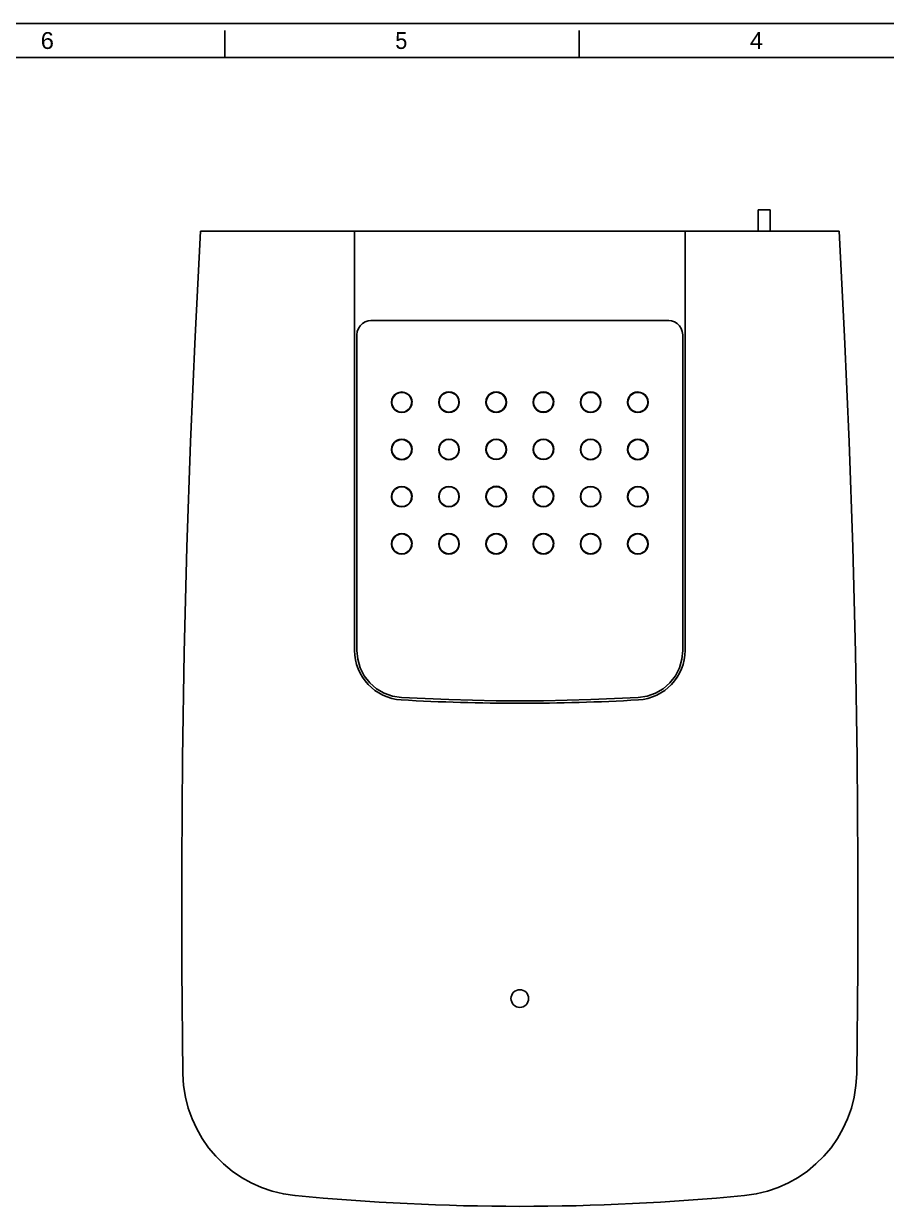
# Model space of a CAD drawing. Extents: x 0 to 841, y 0 to 594.
# Drawn here: x 255.8 to 511.5, y 243.4 to 594 of the extents above; entities that cross this region are included whole.
import ezdxf
from ezdxf.enums import TextEntityAlignment as Align

# ---------------------------------------------------------------- set-up
doc = ezdxf.new("R2010")
doc.units = 0
doc.header["$LTSCALE"] = 46.255
doc.layers.get('0').update_dxf_attribs({"linetype": 'CONTINUOUS'})

# ---------------------------------------------------------------- blocks, each defined once
blk = doc.blocks.new('*TEXT')
at = {"color": 0}
for s, p, p2 in [('6', (260.81, 586.5), (264.74, 586.5)), ('5', (365.94, 586.5), (369.51, 586.5)), ('4', (471.06, 586.5), (474.99, 586.5))]:
    blk.add_text(s, height=5, dxfattribs=at).set_placement(p, p2, align=Align.FIT)

msp = doc.modelspace()

# ---------------------------------------------------------------- linework, layer by layer
at = {"color": 0}
for p, q in [((0, 594), (841, 594)), ((315.38, 584), (315.38, 592)), ((420.5, 584), (420.5, 592)), ((15, 584), (826, 584)), ((473.57, 538.84), (473.57, 537.09)), ((473.57, 538.84), (477.07, 538.84)), ((473.57, 538.84), (477.07, 538.84)), ((473.57, 537.09), (473.57, 532.54)), ((477.07, 538.84), (477.07, 537.09)), ((477.07, 537.09), (477.07, 532.54)), ((353.87, 532.54), (308.21, 532.54)), ((451.87, 532.54), (353.87, 532.54)), ((353.87, 408.24), (353.87, 532.54)), ((451.87, 532.54), (497.53, 532.54)), ((451.87, 532.54), (451.87, 408.24)), ((358.67, 505.99), (358.66, 505.99)), ((359.89, 506.01), (359.89, 506.01)), ((445.85, 506.01), (445.85, 506.01)), ((447.08, 505.99), (447.07, 505.99)), ((354.57, 501.79), (354.57, 500.69)), ((354.57, 501.79), (354.57, 501.68)), ((451.17, 501.79), (451.17, 500.69)), ((451.17, 501.79), (451.17, 501.68)), ((354.57, 500.69), (354.57, 408.33)), ((354.57, 408.33), (354.57, 500.69)), ((451.17, 500.69), (451.17, 408.33)), ((451.17, 408.33), (451.17, 500.69)), ((364.84, 481.67), (364.82, 481.78)), ((364.93, 481.78), (364.94, 481.68)), ((370.8, 481.69), (370.81, 481.78)), ((370.91, 481.76), (370.9, 481.68)), ((370.91, 481.79), (370.91, 481.76)), ((378.84, 481.69), (378.82, 481.8)), ((378.93, 481.8), (378.94, 481.71)), ((384.8, 481.71), (384.81, 481.8)), ((384.91, 481.78), (384.9, 481.7)), ((384.91, 481.81), (384.91, 481.78)), ((392.84, 481.7), (392.82, 481.81)), ((392.93, 481.81), (392.94, 481.72)), ((398.79, 481.72), (398.81, 481.81)), ((398.91, 481.79), (398.9, 481.71)), ((398.91, 481.81), (398.91, 481.79)), ((406.84, 481.71), (406.82, 481.81)), ((406.94, 481.72), (406.93, 481.81)), ((412.81, 481.81), (412.79, 481.72)), ((412.91, 481.81), (412.9, 481.7)), ((420.84, 481.7), (420.82, 481.81)), ((420.94, 481.71), (420.93, 481.8)), ((426.81, 481.8), (426.79, 481.71)), ((426.91, 481.8), (426.9, 481.69)), ((434.84, 481.68), (434.82, 481.79)), ((434.94, 481.69), (434.93, 481.79)), ((440.81, 481.79), (440.79, 481.68)), ((440.91, 481.78), (440.9, 481.67)), ((440.91, 481.8), (440.91, 481.78)), ((364.84, 467.67), (364.82, 467.78)), ((364.93, 467.78), (364.94, 467.69)), ((370.8, 467.7), (370.81, 467.78)), ((370.91, 467.77), (370.9, 467.68)), ((370.91, 467.79), (370.91, 467.77)), ((378.84, 467.69), (378.82, 467.8)), ((378.93, 467.8), (378.94, 467.71)), ((384.8, 467.72), (384.81, 467.8)), ((384.91, 467.79), (384.9, 467.7)), ((384.91, 467.81), (384.91, 467.79)), ((392.84, 467.71), (392.82, 467.81)), ((392.93, 467.81), (392.94, 467.72)), ((398.79, 467.72), (398.81, 467.81)), ((398.91, 467.8), (398.9, 467.71)), ((398.91, 467.82), (398.91, 467.8)), ((406.83, 467.8), (406.82, 467.82)), ((406.84, 467.71), (406.83, 467.8)), ((406.94, 467.72), (406.93, 467.81)), ((412.81, 467.81), (412.79, 467.72)), ((412.91, 467.81), (412.9, 467.71)), ((420.83, 467.79), (420.82, 467.81)), ((420.84, 467.7), (420.83, 467.79)), ((420.94, 467.72), (420.93, 467.8)), ((426.81, 467.8), (426.79, 467.71)), ((426.91, 467.8), (426.9, 467.69)), ((434.83, 467.77), (434.82, 467.79)), ((434.84, 467.68), (434.83, 467.77)), ((434.94, 467.7), (434.93, 467.78)), ((440.81, 467.78), (440.79, 467.69)), ((440.91, 467.78), (440.9, 467.67)), ((364.84, 453.68), (364.82, 453.78)), ((364.93, 453.78), (364.94, 453.69)), ((370.8, 453.7), (370.81, 453.78)), ((370.91, 453.77), (370.9, 453.69)), ((370.91, 453.79), (370.91, 453.77)), ((378.84, 453.7), (378.82, 453.81)), ((378.93, 453.8), (378.94, 453.71)), ((384.8, 453.72), (384.81, 453.8)), ((384.91, 453.79), (384.9, 453.7)), ((384.91, 453.81), (384.91, 453.79)), ((392.84, 453.71), (392.82, 453.82)), ((392.93, 453.81), (392.94, 453.72)), ((398.79, 453.73), (398.81, 453.81)), ((398.91, 453.8), (398.9, 453.71)), ((398.91, 453.82), (398.91, 453.8)), ((406.83, 453.8), (406.82, 453.82)), ((406.84, 453.71), (406.83, 453.8)), ((406.94, 453.73), (406.93, 453.81)), ((412.81, 453.81), (412.79, 453.72)), ((412.91, 453.82), (412.9, 453.71)), ((420.83, 453.79), (420.82, 453.81)), ((420.84, 453.7), (420.83, 453.79)), ((420.94, 453.72), (420.93, 453.8)), ((426.81, 453.8), (426.79, 453.71)), ((426.91, 453.81), (426.9, 453.7)), ((434.83, 453.77), (434.82, 453.79)), ((434.84, 453.69), (434.83, 453.77)), ((434.94, 453.7), (434.93, 453.78)), ((440.81, 453.78), (440.79, 453.69)), ((440.91, 453.78), (440.9, 453.68)), ((364.84, 439.68), (364.82, 439.79)), ((364.93, 439.79), (364.94, 439.69)), ((370.8, 439.7), (370.81, 439.79)), ((370.91, 439.77), (370.9, 439.69)), ((370.91, 439.8), (370.91, 439.77)), ((378.84, 439.7), (378.82, 439.81)), ((378.93, 439.81), (378.94, 439.72)), ((384.8, 439.72), (384.81, 439.81)), ((384.91, 439.79), (384.9, 439.71)), ((384.91, 439.82), (384.91, 439.79)), ((392.84, 439.71), (392.82, 439.82)), ((392.93, 439.82), (392.94, 439.73)), ((398.79, 439.73), (398.81, 439.82)), ((398.91, 439.8), (398.9, 439.72)), ((398.91, 439.82), (398.91, 439.8)), ((406.83, 439.8), (406.82, 439.82)), ((406.84, 439.72), (406.83, 439.8)), ((406.94, 439.73), (406.93, 439.82)), ((412.81, 439.82), (412.79, 439.73)), ((412.91, 439.82), (412.9, 439.71)), ((420.83, 439.79), (420.82, 439.82)), ((420.84, 439.71), (420.83, 439.79)), ((420.94, 439.72), (420.93, 439.81)), ((426.81, 439.81), (426.79, 439.72)), ((426.91, 439.81), (426.9, 439.7)), ((434.83, 439.77), (434.82, 439.8)), ((434.84, 439.69), (434.83, 439.77)), ((434.94, 439.7), (434.93, 439.79)), ((440.81, 439.79), (440.79, 439.69)), ((440.91, 439.79), (440.9, 439.68)), ((354.57, 408.33), (354.57, 408.2)), ((451.17, 408.33), (451.17, 408.2)), ((451.17, 408.33), (451.17, 408.2))]:
    msp.add_line(p, q, dxfattribs=at)
for points in [[(308.21, 532.54), (306.58, 501.31), (305.23, 470.08), (304.16, 438.84), (303.37, 407.61), (302.86, 376.38), (302.63, 345.14), (302.67, 313.91), (303, 282.68)], [(497.53, 532.54), (499.16, 501.31), (500.51, 470.08), (501.58, 438.84), (502.37, 407.61), (502.88, 376.38), (503.11, 345.14), (503.06, 313.91), (502.74, 282.68)], [(354.57, 501.79), (354.69, 502.78), (355.02, 503.67), (355.51, 504.44), (356.18, 505.09), (356.98, 505.59), (357.87, 505.89), (358.68, 505.99)], [(359.89, 506.01), (359.63, 506), (359.25, 506), (358.9, 505.99), (358.67, 505.99)], [(359.89, 506.01), (381.35, 506.04), (402.87, 506.05), (424.38, 506.04), (445.85, 506.01)], [(447.07, 505.99), (446.83, 505.99), (446.48, 506), (446.11, 506), (445.85, 506.01)], [(451.17, 501.79), (451.05, 502.78), (450.72, 503.67), (450.22, 504.44), (449.56, 505.09), (448.76, 505.59), (447.87, 505.89), (447.06, 505.99)], [(364.82, 481.78), (364.93, 482.57), (365.24, 483.31), (365.72, 483.94), (366.35, 484.42), (367.09, 484.72), (367.87, 484.83), (368.65, 484.72), (369.39, 484.42), (370.01, 483.95), (370.5, 483.32), (370.81, 482.58), (370.91, 481.79)], [(364.83, 481.79), (364.93, 482.54), (365.23, 483.27), (365.72, 483.9), (366.35, 484.39), (367.08, 484.69), (367.87, 484.79), (368.66, 484.69), (369.39, 484.39), (370.02, 483.9), (370.51, 483.27), (370.81, 482.54), (370.91, 481.79)], [(364.93, 481.78), (365.07, 482.68), (365.49, 483.5), (366.14, 484.15), (366.96, 484.57), (367.87, 484.72), (368.78, 484.57), (369.6, 484.15), (370.25, 483.5), (370.66, 482.68), (370.81, 481.78)], [(378.82, 481.8), (378.93, 482.59), (379.24, 483.34), (379.73, 483.96), (380.35, 484.44), (381.09, 484.74), (381.87, 484.85), (382.65, 484.74), (383.38, 484.44), (384.01, 483.97), (384.5, 483.34), (384.81, 482.6), (384.91, 481.81)], [(378.83, 481.81), (378.93, 482.56), (379.23, 483.29), (379.72, 483.92), (380.35, 484.41), (381.08, 484.71), (381.87, 484.81), (382.66, 484.71), (383.39, 484.41), (384.02, 483.92), (384.51, 483.29), (384.81, 482.56), (384.91, 481.81)], [(378.93, 481.8), (379.07, 482.7), (379.49, 483.52), (380.14, 484.17), (380.96, 484.59), (381.87, 484.74), (382.78, 484.59), (383.6, 484.17), (384.25, 483.52), (384.66, 482.7), (384.81, 481.8)], [(392.82, 481.81), (392.93, 482.6), (393.24, 483.35), (393.73, 483.97), (394.36, 484.45), (395.09, 484.75), (395.87, 484.86), (396.65, 484.75), (397.38, 484.45), (398.01, 483.97), (398.5, 483.35), (398.81, 482.61), (398.91, 481.81)], [(392.83, 481.82), (392.93, 482.57), (393.23, 483.3), (393.72, 483.93), (394.35, 484.42), (395.08, 484.72), (395.87, 484.82), (396.66, 484.72), (397.39, 484.42), (398.02, 483.93), (398.51, 483.3), (398.81, 482.57), (398.91, 481.82)], [(392.93, 481.81), (393.07, 482.71), (393.49, 483.53), (394.14, 484.18), (394.96, 484.6), (395.87, 484.75), (396.78, 484.6), (397.6, 484.18), (398.25, 483.53), (398.66, 482.71), (398.81, 481.81)], [(406.82, 481.81), (406.93, 482.6), (407.24, 483.35), (407.73, 483.98), (408.36, 484.45), (409.09, 484.75), (409.87, 484.86), (410.65, 484.75), (411.38, 484.45), (412.01, 483.97), (412.5, 483.35), (412.81, 482.6), (412.91, 481.81)], [(406.83, 481.83), (406.93, 482.57), (407.23, 483.3), (407.72, 483.93), (408.35, 484.42), (409.08, 484.72), (409.87, 484.82), (410.66, 484.72), (411.39, 484.42), (412.02, 483.93), (412.51, 483.3), (412.81, 482.57), (412.91, 481.83)], [(412.81, 481.81), (412.69, 482.64), (412.34, 483.4), (411.79, 484.03), (411.09, 484.49), (410.29, 484.72), (409.45, 484.72), (408.65, 484.49), (407.94, 484.03), (407.4, 483.4), (407.05, 482.64), (406.93, 481.81)], [(420.82, 481.81), (420.93, 482.6), (421.24, 483.34), (421.73, 483.97), (422.35, 484.45), (423.09, 484.74), (423.87, 484.85), (424.65, 484.74), (425.38, 484.44), (426.01, 483.96), (426.5, 483.34), (426.81, 482.59), (426.91, 481.8)], [(420.83, 481.82), (420.93, 482.56), (421.23, 483.29), (421.72, 483.92), (422.35, 484.41), (423.08, 484.71), (423.87, 484.81), (424.66, 484.71), (425.39, 484.41), (426.02, 483.92), (426.51, 483.29), (426.81, 482.56), (426.91, 481.82)], [(426.81, 481.8), (426.69, 482.63), (426.34, 483.39), (425.79, 484.02), (425.09, 484.48), (424.29, 484.71), (423.45, 484.71), (422.65, 484.48), (421.94, 484.02), (421.4, 483.39), (421.05, 482.63), (420.93, 481.8)], [(434.82, 481.79), (434.93, 482.58), (435.24, 483.32), (435.72, 483.95), (436.35, 484.43), (437.09, 484.73), (437.87, 484.83), (438.65, 484.72), (439.39, 484.42), (440.01, 483.94), (440.5, 483.31), (440.81, 482.57), (440.91, 481.8)], [(434.83, 481.8), (434.93, 482.54), (435.23, 483.27), (435.72, 483.9), (436.35, 484.39), (437.08, 484.69), (437.87, 484.79), (438.66, 484.69), (439.39, 484.39), (440.02, 483.9), (440.51, 483.27), (440.81, 482.54), (440.91, 481.8)], [(440.81, 481.79), (440.69, 482.61), (440.34, 483.37), (439.79, 484.01), (439.09, 484.46), (438.29, 484.7), (437.45, 484.7), (436.65, 484.46), (435.94, 484.01), (435.4, 483.37), (435.05, 482.61), (434.93, 481.79)], [(370.9, 481.68), (370.81, 481), (370.5, 480.25), (370.01, 479.62), (369.38, 479.14), (368.65, 478.84), (367.87, 478.74), (367.08, 478.84), (366.35, 479.14), (365.72, 479.62), (365.24, 480.24), (364.93, 480.99), (364.84, 481.67)], [(364.93, 481.68), (365.05, 480.85), (365.4, 480.08), (365.95, 479.46), (366.62, 479.03)], [(364.94, 481.68), (365.07, 480.87), (365.49, 480.05), (366.14, 479.4), (366.96, 478.98), (367.87, 478.84), (368.78, 478.98), (369.6, 479.4), (370.25, 480.05), (370.66, 480.87), (370.8, 481.69)], [(369.12, 479.03), (369.79, 479.46), (370.33, 480.09), (370.69, 480.86), (370.81, 481.69)], [(384.9, 481.7), (384.81, 481.01), (384.5, 480.27), (384.01, 479.64), (383.38, 479.16), (382.65, 478.86), (381.87, 478.76), (381.08, 478.86), (380.35, 479.16), (379.72, 479.64), (379.24, 480.26), (378.93, 481.01), (378.84, 481.69)], [(378.93, 481.7), (379.05, 480.87), (379.4, 480.1), (379.95, 479.48), (380.62, 479.05)], [(378.94, 481.71), (379.07, 480.89), (379.49, 480.07), (380.14, 479.42), (380.96, 479), (381.87, 478.86), (382.78, 479), (383.6, 479.42), (384.25, 480.07), (384.66, 480.89), (384.8, 481.71)], [(383.12, 479.05), (383.78, 479.48), (384.33, 480.11), (384.69, 480.88), (384.81, 481.71)], [(398.9, 481.71), (398.81, 481.02), (398.5, 480.27), (398.01, 479.65), (397.38, 479.17), (396.65, 478.87), (395.87, 478.77), (395.08, 478.87), (394.35, 479.17), (393.72, 479.65), (393.24, 480.27), (392.93, 481.02), (392.84, 481.7)], [(392.93, 481.72), (393.05, 480.88), (393.4, 480.11), (393.95, 479.49), (394.62, 479.06)], [(392.94, 481.72), (393.07, 480.9), (393.49, 480.08), (394.14, 479.43), (394.96, 479.01), (395.87, 478.87), (396.78, 479.01), (397.6, 479.43), (398.25, 480.08), (398.66, 480.9), (398.79, 481.72)], [(397.12, 479.06), (397.78, 479.49), (398.33, 480.11), (398.69, 480.89), (398.81, 481.72)], [(412.9, 481.7), (412.81, 481.02), (412.5, 480.27), (412.01, 479.65), (411.38, 479.17), (410.65, 478.87), (409.87, 478.77), (409.08, 478.87), (408.35, 479.17), (407.72, 479.65), (407.24, 480.28), (406.93, 481.02), (406.84, 481.71)], [(412.79, 481.72), (412.69, 480.98), (412.34, 480.22), (411.79, 479.59), (411.09, 479.14), (410.29, 478.9), (409.45, 478.9), (408.65, 479.14), (407.94, 479.59), (407.4, 480.22), (407.05, 480.98), (406.94, 481.72)], [(426.9, 481.69), (426.81, 481.01), (426.5, 480.26), (426.01, 479.64), (425.38, 479.16), (424.65, 478.86), (423.87, 478.76), (423.08, 478.86), (422.35, 479.16), (421.72, 479.64), (421.24, 480.27), (420.93, 481.01), (420.84, 481.7)], [(426.79, 481.71), (426.69, 480.97), (426.34, 480.21), (425.79, 479.58), (425.09, 479.13), (424.29, 478.89), (423.45, 478.89), (422.65, 479.13), (421.94, 479.58), (421.4, 480.21), (421.05, 480.97), (420.94, 481.71)], [(440.9, 481.67), (440.81, 480.99), (440.5, 480.24), (440.01, 479.62), (439.38, 479.14), (438.65, 478.84), (437.87, 478.74), (437.08, 478.84), (436.35, 479.14), (435.72, 479.63), (435.24, 480.25), (434.93, 481), (434.84, 481.68)], [(440.79, 481.68), (440.69, 480.96), (440.34, 480.2), (439.79, 479.56), (439.09, 479.11), (438.29, 478.88), (437.45, 478.88), (436.65, 479.11), (435.94, 479.56), (435.4, 480.2), (435.05, 480.96), (434.94, 481.69)], [(366.62, 479.03), (366.65, 479.01), (366.72, 478.99)], [(369.02, 478.99), (369.08, 479.01), (369.12, 479.03)], [(380.62, 479.05), (380.65, 479.03), (380.72, 479.01)], [(383.02, 479.01), (383.08, 479.03), (383.12, 479.05)], [(394.62, 479.06), (394.65, 479.04), (394.72, 479.02)], [(397.02, 479.02), (397.08, 479.04), (397.12, 479.06)], [(364.82, 467.78), (364.93, 468.57), (365.24, 469.32), (365.72, 469.94), (366.35, 470.42), (367.09, 470.73), (367.87, 470.83), (368.65, 470.73), (369.39, 470.43), (370.01, 469.95), (370.5, 469.33), (370.81, 468.58), (370.91, 467.79)], [(364.83, 467.79), (364.93, 468.54), (365.23, 469.28), (365.72, 469.91), (366.35, 470.39), (367.08, 470.69), (367.87, 470.8), (368.66, 470.69), (369.39, 470.39), (370.02, 469.91), (370.51, 469.28), (370.81, 468.54), (370.91, 467.79)], [(364.93, 467.78), (365.07, 468.69), (365.49, 469.51), (366.14, 470.16), (366.96, 470.58), (367.87, 470.72), (368.78, 470.58), (369.6, 470.16), (370.25, 469.51), (370.66, 468.69), (370.81, 467.78)], [(378.82, 467.8), (378.93, 468.59), (379.24, 469.34), (379.73, 469.97), (380.35, 470.45), (381.09, 470.75), (381.87, 470.85), (382.65, 470.75), (383.38, 470.45), (384.01, 469.97), (384.5, 469.34), (384.81, 468.6), (384.91, 467.81)], [(378.83, 467.81), (378.93, 468.56), (379.23, 469.3), (379.72, 469.93), (380.35, 470.41), (381.08, 470.71), (381.87, 470.82), (382.66, 470.71), (383.39, 470.41), (384.02, 469.93), (384.51, 469.3), (384.81, 468.56), (384.91, 467.81)], [(378.93, 467.8), (379.07, 468.71), (379.49, 469.53), (380.14, 470.18), (380.96, 470.6), (381.87, 470.74), (382.78, 470.6), (383.6, 470.18), (384.25, 469.53), (384.66, 468.71), (384.81, 467.8)], [(392.82, 467.81), (392.93, 468.61), (393.24, 469.35), (393.73, 469.98), (394.36, 470.46), (395.09, 470.76), (395.87, 470.86), (396.65, 470.76), (397.38, 470.46), (398.01, 469.98), (398.5, 469.35), (398.81, 468.61), (398.91, 467.82)], [(392.83, 467.82), (392.93, 468.57), (393.23, 469.31), (393.72, 469.94), (394.35, 470.42), (395.08, 470.72), (395.87, 470.83), (396.66, 470.72), (397.39, 470.42), (398.02, 469.94), (398.51, 469.31), (398.81, 468.57), (398.91, 467.82)], [(392.93, 467.81), (393.07, 468.72), (393.49, 469.54), (394.14, 470.19), (394.96, 470.61), (395.87, 470.75), (396.78, 470.61), (397.6, 470.19), (398.25, 469.54), (398.66, 468.72), (398.81, 467.81)], [(406.82, 467.82), (406.93, 468.61), (407.24, 469.35), (407.73, 469.98), (408.36, 470.46), (409.09, 470.76), (409.87, 470.86), (410.65, 470.76), (411.38, 470.46), (412.01, 469.98), (412.5, 469.35), (412.81, 468.61), (412.91, 467.81)], [(406.83, 467.82), (406.93, 468.57), (407.23, 469.31), (407.72, 469.94), (408.35, 470.42), (409.08, 470.72), (409.87, 470.83), (410.66, 470.72), (411.39, 470.42), (412.02, 469.94), (412.51, 469.31), (412.81, 468.57), (412.91, 467.82)], [(412.81, 467.81), (412.66, 468.72), (412.25, 469.54), (411.6, 470.19), (410.78, 470.61), (409.87, 470.75), (408.96, 470.61), (408.14, 470.19), (407.49, 469.54), (407.07, 468.72), (406.93, 467.81)], [(420.82, 467.81), (420.93, 468.6), (421.24, 469.35), (421.73, 469.97), (422.35, 470.45), (423.09, 470.75), (423.87, 470.85), (424.65, 470.75), (425.38, 470.44), (426.01, 469.96), (426.5, 469.34), (426.81, 468.59), (426.91, 467.8)], [(420.83, 467.81), (420.93, 468.56), (421.23, 469.3), (421.72, 469.93), (422.35, 470.41), (423.08, 470.71), (423.87, 470.82), (424.66, 470.71), (425.39, 470.41), (426.02, 469.93), (426.51, 469.3), (426.81, 468.56), (426.91, 467.81)], [(426.81, 467.8), (426.66, 468.71), (426.25, 469.53), (425.6, 470.18), (424.78, 470.6), (423.87, 470.74), (422.96, 470.6), (422.14, 470.18), (421.49, 469.53), (421.07, 468.71), (420.93, 467.8)], [(434.82, 467.79), (434.93, 468.58), (435.24, 469.33), (435.72, 469.95), (436.35, 470.43), (437.09, 470.73), (437.87, 470.83), (438.65, 470.73), (439.39, 470.42), (440.01, 469.94), (440.5, 469.32), (440.81, 468.57), (440.91, 467.78)], [(434.83, 467.79), (434.93, 468.54), (435.23, 469.28), (435.72, 469.91), (436.35, 470.39), (437.08, 470.69), (437.87, 470.8), (438.66, 470.69), (439.39, 470.39), (440.02, 469.91), (440.51, 469.28), (440.81, 468.54), (440.91, 467.79)], [(440.81, 467.78), (440.66, 468.69), (440.25, 469.51), (439.6, 470.16), (438.78, 470.58), (437.87, 470.72), (436.96, 470.58), (436.14, 470.16), (435.49, 469.51), (435.07, 468.69), (434.93, 467.78)], [(370.9, 467.68), (370.81, 467), (370.5, 466.25), (370.01, 465.63), (369.38, 465.15), (368.65, 464.85), (367.87, 464.74), (367.08, 464.84), (366.35, 465.14), (365.72, 465.62), (365.24, 466.25), (364.93, 466.99), (364.84, 467.67)], [(364.93, 467.68), (365.05, 466.85), (365.4, 466.08), (365.95, 465.46), (366.62, 465.04)], [(364.94, 467.69), (365.07, 466.87), (365.49, 466.05), (366.14, 465.4), (366.96, 464.98), (367.87, 464.84), (368.78, 464.98), (369.6, 465.4), (370.25, 466.05), (370.66, 466.87), (370.8, 467.7)], [(369.12, 465.04), (369.79, 465.46), (370.33, 466.09), (370.69, 466.86), (370.81, 467.7)], [(384.9, 467.7), (384.81, 467.02), (384.5, 466.27), (384.01, 465.64), (383.38, 465.17), (382.65, 464.86), (381.87, 464.76), (381.08, 464.86), (380.35, 465.16), (379.72, 465.64), (379.24, 466.27), (378.93, 467.01), (378.84, 467.69)], [(378.93, 467.71), (379.05, 466.87), (379.4, 466.1), (379.95, 465.48), (380.62, 465.06)], [(378.94, 467.71), (379.07, 466.89), (379.49, 466.07), (380.14, 465.42), (380.96, 465), (381.87, 464.86), (382.78, 465), (383.6, 465.42), (384.25, 466.07), (384.66, 466.89), (384.8, 467.72)], [(383.12, 465.06), (383.78, 465.48), (384.33, 466.11), (384.69, 466.88), (384.81, 467.71)], [(398.9, 467.71), (398.81, 467.03), (398.5, 466.28), (398.01, 465.65), (397.38, 465.17), (396.65, 464.87), (395.87, 464.77), (395.08, 464.87), (394.35, 465.17), (393.72, 465.65), (393.24, 466.28), (392.93, 467.02), (392.84, 467.71)], [(392.93, 467.72), (393.05, 466.88), (393.4, 466.12), (393.95, 465.49), (394.62, 465.07)], [(392.94, 467.72), (393.07, 466.9), (393.49, 466.08), (394.14, 465.43), (394.96, 465.01), (395.87, 464.87), (396.78, 465.01), (397.6, 465.43), (398.25, 466.08), (398.66, 466.9), (398.79, 467.72)], [(397.12, 465.07), (397.78, 465.49), (398.33, 466.12), (398.69, 466.89), (398.81, 467.72)], [(412.9, 467.71), (412.81, 467.02), (412.5, 466.28), (412.01, 465.65), (411.38, 465.17), (410.65, 464.87), (409.87, 464.77), (409.08, 464.87), (408.35, 465.18), (407.72, 465.65), (407.24, 466.28), (406.93, 467.02), (406.84, 467.71)], [(406.93, 467.72), (407.05, 466.89), (407.41, 466.12), (407.95, 465.49), (408.62, 465.07)], [(412.79, 467.72), (412.66, 466.9), (412.25, 466.08), (411.6, 465.43), (410.78, 465.01), (409.87, 464.87), (408.96, 465.01), (408.14, 465.43), (407.49, 466.08), (407.07, 466.9), (406.94, 467.72)], [(411.12, 465.07), (411.79, 465.49), (412.33, 466.12), (412.69, 466.88), (412.81, 467.72)], [(426.9, 467.69), (426.81, 467.01), (426.5, 466.27), (426.01, 465.64), (425.38, 465.16), (424.65, 464.86), (423.87, 464.76), (423.08, 464.86), (422.35, 465.17), (421.72, 465.65), (421.24, 466.27), (420.93, 467.02), (420.84, 467.7)], [(420.93, 467.71), (421.05, 466.88), (421.4, 466.11), (421.95, 465.48), (422.62, 465.06)], [(426.79, 467.71), (426.66, 466.89), (426.25, 466.07), (425.6, 465.42), (424.78, 465), (423.87, 464.86), (422.96, 465), (422.14, 465.42), (421.49, 466.07), (421.07, 466.89), (420.94, 467.72)], [(425.12, 465.05), (425.79, 465.48), (426.33, 466.1), (426.69, 466.87), (426.81, 467.71)], [(440.9, 467.67), (440.81, 466.99), (440.5, 466.24), (440.01, 465.62), (439.38, 465.14), (438.65, 464.84), (437.87, 464.74), (437.08, 464.85), (436.35, 465.15), (435.72, 465.63), (435.24, 466.25), (434.93, 467), (434.84, 467.68)], [(434.93, 467.7), (435.05, 466.86), (435.4, 466.09), (435.95, 465.46), (436.62, 465.04)], [(440.79, 467.69), (440.66, 466.87), (440.25, 466.05), (439.6, 465.4), (438.78, 464.98), (437.87, 464.84), (436.96, 464.98), (436.14, 465.4), (435.49, 466.05), (435.07, 466.87), (434.94, 467.7)], [(439.12, 465.03), (439.79, 465.46), (440.33, 466.08), (440.69, 466.85), (440.81, 467.68)], [(366.62, 465.04), (366.65, 465.01), (366.72, 464.99)], [(369.02, 465), (369.08, 465.02), (369.12, 465.04)], [(380.62, 465.06), (380.65, 465.03), (380.72, 465.01)], [(383.02, 465.02), (383.08, 465.03), (383.12, 465.06)], [(394.62, 465.07), (394.65, 465.04), (394.72, 465.03)], [(397.02, 465.03), (397.08, 465.04), (397.12, 465.07)], [(408.62, 465.07), (408.65, 465.04), (408.72, 465.03)], [(411.02, 465.03), (411.09, 465.04), (411.12, 465.07)], [(422.62, 465.06), (422.65, 465.03), (422.72, 465.02)], [(425.02, 465.01), (425.09, 465.03), (425.12, 465.05)], [(436.62, 465.04), (436.65, 465.02), (436.72, 465)], [(439.02, 464.99), (439.09, 465.01), (439.12, 465.03)], [(364.82, 453.78), (364.93, 454.57), (365.24, 455.32), (365.72, 455.95), (366.35, 456.43), (367.09, 456.73), (367.87, 456.83), (368.65, 456.73), (369.39, 456.43), (370.01, 455.95), (370.5, 455.33), (370.81, 454.59), (370.91, 453.79)], [(364.83, 453.8), (364.93, 454.55), (365.23, 455.28), (365.72, 455.91), (366.35, 456.39), (367.08, 456.7), (367.87, 456.8), (368.66, 456.7), (369.39, 456.39), (370.02, 455.91), (370.51, 455.28), (370.81, 454.55), (370.91, 453.8)], [(364.93, 453.78), (365.07, 454.69), (365.49, 455.51), (366.14, 456.16), (366.96, 456.58), (367.87, 456.72), (368.78, 456.58), (369.6, 456.16), (370.25, 455.51), (370.66, 454.69), (370.81, 453.78)], [(378.82, 453.81), (378.93, 454.6), (379.24, 455.34), (379.73, 455.97), (380.35, 456.45), (381.09, 456.75), (381.87, 456.85), (382.65, 456.75), (383.38, 456.45), (384.01, 455.97), (384.5, 455.35), (384.81, 454.6), (384.91, 453.81)], [(378.83, 453.82), (378.93, 454.57), (379.23, 455.3), (379.72, 455.93), (380.35, 456.41), (381.08, 456.72), (381.87, 456.82), (382.66, 456.72), (383.39, 456.41), (384.02, 455.93), (384.51, 455.3), (384.81, 454.57), (384.91, 453.82)], [(378.93, 453.8), (379.07, 454.71), (379.49, 455.53), (380.14, 456.18), (380.96, 456.6), (381.87, 456.74), (382.78, 456.6), (383.6, 456.18), (384.25, 455.53), (384.66, 454.71), (384.81, 453.8)], [(392.82, 453.82), (392.93, 454.61), (393.24, 455.36), (393.73, 455.98), (394.36, 456.46), (395.09, 456.76), (395.87, 456.86), (396.65, 456.76), (397.38, 456.46), (398.01, 455.98), (398.5, 455.36), (398.81, 454.61), (398.91, 453.82)], [(392.83, 453.83), (392.93, 454.58), (393.23, 455.31), (393.72, 455.94), (394.35, 456.42), (395.08, 456.73), (395.87, 456.83), (396.66, 456.73), (397.39, 456.42), (398.02, 455.94), (398.51, 455.31), (398.81, 454.58), (398.91, 453.83)], [(392.93, 453.81), (393.07, 454.72), (393.49, 455.54), (394.14, 456.19), (394.96, 456.61), (395.87, 456.75), (396.78, 456.61), (397.6, 456.19), (398.25, 455.54), (398.66, 454.72), (398.81, 453.81)], [(406.82, 453.82), (406.93, 454.61), (407.24, 455.36), (407.73, 455.98), (408.36, 456.46), (409.09, 456.76), (409.87, 456.86), (410.65, 456.76), (411.38, 456.46), (412.01, 455.98), (412.5, 455.35), (412.81, 454.61), (412.91, 453.82)], [(406.83, 453.83), (406.93, 454.58), (407.23, 455.31), (407.72, 455.94), (408.35, 456.42), (409.08, 456.73), (409.87, 456.83), (410.66, 456.73), (411.39, 456.42), (412.02, 455.94), (412.51, 455.31), (412.81, 454.58), (412.91, 453.83)], [(412.81, 453.81), (412.66, 454.72), (412.25, 455.54), (411.6, 456.19), (410.78, 456.61), (409.87, 456.75), (408.96, 456.61), (408.14, 456.19), (407.49, 455.54), (407.07, 454.72), (406.93, 453.81)], [(420.82, 453.81), (420.93, 454.6), (421.24, 455.35), (421.73, 455.97), (422.35, 456.45), (423.09, 456.75), (423.87, 456.85), (424.65, 456.75), (425.38, 456.45), (426.01, 455.97), (426.5, 455.34), (426.81, 454.6), (426.91, 453.81)], [(420.83, 453.82), (420.93, 454.57), (421.23, 455.3), (421.72, 455.93), (422.35, 456.41), (423.08, 456.72), (423.87, 456.82), (424.66, 456.72), (425.39, 456.41), (426.02, 455.93), (426.51, 455.3), (426.81, 454.57), (426.91, 453.82)], [(426.81, 453.8), (426.66, 454.71), (426.25, 455.53), (425.6, 456.18), (424.78, 456.6), (423.87, 456.74), (422.96, 456.6), (422.14, 456.18), (421.49, 455.53), (421.07, 454.71), (420.93, 453.8)], [(434.82, 453.79), (434.93, 454.58), (435.24, 455.33), (435.72, 455.96), (436.35, 456.43), (437.09, 456.73), (437.87, 456.83), (438.65, 456.73), (439.39, 456.43), (440.01, 455.95), (440.5, 455.32), (440.81, 454.58), (440.91, 453.78)], [(434.83, 453.8), (434.93, 454.55), (435.23, 455.28), (435.72, 455.91), (436.35, 456.39), (437.08, 456.7), (437.87, 456.8), (438.66, 456.7), (439.39, 456.39), (440.02, 455.91), (440.51, 455.28), (440.81, 454.55), (440.91, 453.8)], [(440.81, 453.78), (440.66, 454.69), (440.25, 455.51), (439.6, 456.16), (438.78, 456.58), (437.87, 456.72), (436.96, 456.58), (436.14, 456.16), (435.49, 455.51), (435.07, 454.69), (434.93, 453.78)], [(370.9, 453.69), (370.81, 453), (370.5, 452.26), (370.01, 451.63), (369.38, 451.15), (368.65, 450.85), (367.87, 450.75), (367.08, 450.85), (366.35, 451.15), (365.72, 451.62), (365.24, 452.25), (364.93, 452.99), (364.84, 453.68)], [(364.93, 453.69), (365.05, 452.85), (365.4, 452.09), (365.95, 451.46), (366.62, 451.04)], [(364.94, 453.69), (365.07, 452.88), (365.49, 452.06), (366.14, 451.41), (366.96, 450.99), (367.87, 450.84), (368.78, 450.99), (369.6, 451.41), (370.25, 452.06), (370.66, 452.88), (370.8, 453.7)], [(369.12, 451.04), (369.79, 451.47), (370.33, 452.1), (370.69, 452.87), (370.81, 453.7)], [(384.9, 453.7), (384.81, 453.02), (384.5, 452.27), (384.01, 451.65), (383.38, 451.17), (382.65, 450.87), (381.87, 450.77), (381.08, 450.87), (380.35, 451.17), (379.72, 451.65), (379.24, 452.27), (378.93, 453.01), (378.84, 453.7)], [(378.93, 453.71), (379.05, 452.88), (379.4, 452.11), (379.95, 451.48), (380.62, 451.06)], [(378.94, 453.71), (379.07, 452.9), (379.49, 452.08), (380.14, 451.43), (380.96, 451.01), (381.87, 450.86), (382.78, 451.01), (383.6, 451.43), (384.25, 452.08), (384.66, 452.9), (384.8, 453.72)], [(383.12, 451.06), (383.78, 451.49), (384.33, 452.11), (384.69, 452.88), (384.81, 453.72)], [(398.9, 453.71), (398.81, 453.03), (398.5, 452.28), (398.01, 451.66), (397.38, 451.18), (396.65, 450.88), (395.87, 450.77), (395.08, 450.88), (394.35, 451.18), (393.72, 451.66), (393.24, 452.28), (392.93, 453.03), (392.84, 453.71)], [(392.93, 453.72), (393.05, 452.89), (393.4, 452.12), (393.95, 451.49), (394.62, 451.07)], [(392.94, 453.72), (393.07, 452.91), (393.49, 452.09), (394.14, 451.44), (394.96, 451.02), (395.87, 450.87), (396.78, 451.02), (397.6, 451.44), (398.25, 452.09), (398.66, 452.91), (398.79, 453.73)], [(397.12, 451.07), (397.78, 451.49), (398.33, 452.12), (398.69, 452.89), (398.81, 453.72)], [(412.9, 453.71), (412.81, 453.03), (412.5, 452.28), (412.01, 451.66), (411.38, 451.18), (410.65, 450.88), (409.87, 450.77), (409.08, 450.88), (408.35, 451.18), (407.72, 451.66), (407.24, 452.28), (406.93, 453.03), (406.84, 453.71)], [(406.93, 453.72), (407.05, 452.89), (407.41, 452.12), (407.95, 451.49), (408.62, 451.07)], [(412.79, 453.72), (412.66, 452.91), (412.25, 452.09), (411.6, 451.44), (410.78, 451.02), (409.87, 450.87), (408.96, 451.02), (408.14, 451.44), (407.49, 452.09), (407.07, 452.91), (406.94, 453.73)], [(411.12, 451.07), (411.79, 451.49), (412.33, 452.12), (412.69, 452.89), (412.81, 453.72)], [(426.9, 453.7), (426.81, 453.02), (426.5, 452.27), (426.01, 451.64), (425.38, 451.17), (424.65, 450.87), (423.87, 450.77), (423.08, 450.87), (422.35, 451.17), (421.72, 451.65), (421.24, 452.28), (420.93, 453.02), (420.84, 453.7)], [(420.93, 453.72), (421.05, 452.88), (421.4, 452.11), (421.95, 451.49), (422.62, 451.06)], [(426.79, 453.71), (426.66, 452.9), (426.25, 452.08), (425.6, 451.43), (424.78, 451.01), (423.87, 450.86), (422.96, 451.01), (422.14, 451.43), (421.49, 452.08), (421.07, 452.9), (420.94, 453.72)], [(425.12, 451.06), (425.79, 451.48), (426.33, 452.11), (426.69, 452.88), (426.81, 453.71)], [(440.9, 453.68), (440.81, 452.99), (440.5, 452.25), (440.01, 451.62), (439.38, 451.15), (438.65, 450.85), (437.87, 450.75), (437.08, 450.85), (436.35, 451.15), (435.72, 451.63), (435.24, 452.26), (434.93, 453), (434.84, 453.69)], [(434.93, 453.7), (435.05, 452.87), (435.4, 452.1), (435.95, 451.47), (436.62, 451.04)], [(440.79, 453.69), (440.66, 452.88), (440.25, 452.06), (439.6, 451.41), (438.78, 450.99), (437.87, 450.84), (436.96, 450.99), (436.14, 451.41), (435.49, 452.06), (435.07, 452.88), (434.94, 453.7)], [(439.12, 451.04), (439.79, 451.46), (440.33, 452.09), (440.69, 452.85), (440.81, 453.69)], [(366.62, 451.04), (366.65, 451.02), (366.72, 451)], [(369.02, 451), (369.08, 451.02), (369.12, 451.04)], [(380.62, 451.06), (380.65, 451.04), (380.72, 451.02)], [(383.02, 451.02), (383.08, 451.04), (383.12, 451.06)], [(394.62, 451.07), (394.65, 451.05), (394.72, 451.03)], [(397.02, 451.03), (397.08, 451.05), (397.12, 451.07)], [(408.62, 451.07), (408.65, 451.05), (408.72, 451.03)], [(411.02, 451.03), (411.09, 451.05), (411.12, 451.07)], [(422.62, 451.06), (422.65, 451.04), (422.72, 451.02)], [(425.02, 451.02), (425.09, 451.04), (425.12, 451.06)], [(436.62, 451.04), (436.65, 451.02), (436.72, 451)], [(439.02, 451), (439.09, 451.02), (439.12, 451.04)], [(364.82, 439.79), (364.93, 440.58), (365.24, 441.32), (365.72, 441.95), (366.35, 442.43), (367.09, 442.73), (367.87, 442.84), (368.65, 442.74), (369.39, 442.44), (370.01, 441.96), (370.5, 441.33), (370.81, 440.59), (370.91, 439.8)], [(364.83, 439.8), (364.93, 440.55), (365.23, 441.28), (365.72, 441.91), (366.35, 442.4), (367.08, 442.7), (367.87, 442.81), (368.66, 442.7), (369.39, 442.4), (370.02, 441.91), (370.51, 441.28), (370.81, 440.55), (370.91, 439.8)], [(364.93, 439.79), (365.07, 440.7), (365.49, 441.51), (366.14, 442.16), (366.96, 442.58), (367.87, 442.73), (368.78, 442.58), (369.6, 442.16), (370.25, 441.51), (370.66, 440.7), (370.81, 439.79)], [(378.82, 439.81), (378.93, 440.6), (379.24, 441.35), (379.73, 441.97), (380.35, 442.45), (381.09, 442.75), (381.87, 442.86), (382.65, 442.76), (383.38, 442.45), (384.01, 441.98), (384.5, 441.35), (384.81, 440.61), (384.91, 439.82)], [(378.83, 439.82), (378.93, 440.57), (379.23, 441.3), (379.72, 441.93), (380.35, 442.42), (381.08, 442.72), (381.87, 442.83), (382.66, 442.72), (383.39, 442.42), (384.02, 441.93), (384.51, 441.3), (384.81, 440.57), (384.91, 439.82)], [(378.93, 439.81), (379.07, 440.72), (379.49, 441.53), (380.14, 442.19), (380.96, 442.6), (381.87, 442.75), (382.78, 442.6), (383.6, 442.19), (384.25, 441.53), (384.66, 440.72), (384.81, 439.81)], [(392.82, 439.82), (392.93, 440.61), (393.24, 441.36), (393.73, 441.99), (394.36, 442.46), (395.09, 442.76), (395.87, 442.87), (396.65, 442.76), (397.38, 442.46), (398.01, 441.99), (398.5, 441.36), (398.81, 440.62), (398.91, 439.82)], [(392.83, 439.83), (392.93, 440.58), (393.23, 441.31), (393.72, 441.94), (394.35, 442.43), (395.08, 442.73), (395.87, 442.84), (396.66, 442.73), (397.39, 442.43), (398.02, 441.94), (398.51, 441.31), (398.81, 440.58), (398.91, 439.83)], [(392.93, 439.82), (393.07, 440.73), (393.49, 441.54), (394.14, 442.2), (394.96, 442.61), (395.87, 442.76), (396.78, 442.61), (397.6, 442.2), (398.25, 441.54), (398.66, 440.73), (398.81, 439.82)], [(406.82, 439.82), (406.93, 440.61), (407.24, 441.36), (407.73, 441.99), (408.36, 442.47), (409.09, 442.77), (409.87, 442.87), (410.65, 442.76), (411.38, 442.46), (412.01, 441.98), (412.5, 441.36), (412.81, 440.61), (412.91, 439.82)], [(406.83, 439.83), (406.93, 440.58), (407.23, 441.31), (407.72, 441.94), (408.35, 442.43), (409.08, 442.73), (409.87, 442.84), (410.66, 442.73), (411.39, 442.43), (412.02, 441.94), (412.51, 441.31), (412.81, 440.58), (412.91, 439.83)], [(412.81, 439.82), (412.66, 440.73), (412.25, 441.54), (411.6, 442.2), (410.78, 442.61), (409.87, 442.76), (408.96, 442.61), (408.14, 442.2), (407.49, 441.54), (407.07, 440.73), (406.93, 439.82)], [(420.82, 439.82), (420.93, 440.61), (421.24, 441.35), (421.73, 441.98), (422.35, 442.46), (423.09, 442.76), (423.87, 442.86), (424.65, 442.75), (425.38, 442.45), (426.01, 441.97), (426.5, 441.35), (426.81, 440.6), (426.91, 439.81)], [(420.83, 439.82), (420.93, 440.57), (421.23, 441.3), (421.72, 441.93), (422.35, 442.42), (423.08, 442.72), (423.87, 442.83), (424.66, 442.72), (425.39, 442.42), (426.02, 441.93), (426.51, 441.3), (426.81, 440.57), (426.91, 439.82)], [(426.81, 439.81), (426.66, 440.72), (426.25, 441.53), (425.6, 442.19), (424.78, 442.6), (423.87, 442.75), (422.96, 442.6), (422.14, 442.19), (421.49, 441.53), (421.07, 440.72), (420.93, 439.81)], [(434.82, 439.8), (434.93, 440.59), (435.24, 441.33), (435.72, 441.96), (436.35, 442.44), (437.09, 442.74), (437.87, 442.84), (438.65, 442.73), (439.39, 442.43), (440.01, 441.95), (440.5, 441.32), (440.81, 440.58), (440.91, 439.79)], [(434.83, 439.8), (434.93, 440.55), (435.23, 441.28), (435.72, 441.91), (436.35, 442.4), (437.08, 442.7), (437.87, 442.81), (438.66, 442.7), (439.39, 442.4), (440.02, 441.91), (440.51, 441.28), (440.81, 440.55), (440.91, 439.8)], [(440.81, 439.79), (440.66, 440.7), (440.25, 441.51), (439.6, 442.16), (438.78, 442.58), (437.87, 442.73), (436.96, 442.58), (436.14, 442.16), (435.49, 441.51), (435.07, 440.7), (434.93, 439.79)], [(370.9, 439.69), (370.81, 439.01), (370.5, 438.26), (370.01, 437.63), (369.38, 437.15), (368.65, 436.85), (367.87, 436.75), (367.08, 436.85), (366.35, 437.15), (365.72, 437.63), (365.24, 438.25), (364.93, 439), (364.84, 439.68)], [(364.93, 439.69), (365.05, 438.86), (365.4, 438.09), (365.95, 437.47), (366.62, 437.04)], [(364.94, 439.69), (365.07, 438.88), (365.49, 438.06), (366.14, 437.41), (366.96, 436.99), (367.87, 436.85), (368.78, 436.99), (369.6, 437.41), (370.25, 438.06), (370.66, 438.88), (370.8, 439.7)], [(369.12, 437.05), (369.79, 437.47), (370.33, 438.1), (370.69, 438.87), (370.81, 439.7)], [(384.9, 439.71), (384.81, 439.02), (384.5, 438.28), (384.01, 437.65), (383.38, 437.17), (382.65, 436.87), (381.87, 436.77), (381.08, 436.87), (380.35, 437.17), (379.72, 437.65), (379.24, 438.27), (378.93, 439.02), (378.84, 439.7)], [(378.93, 439.71), (379.05, 438.88), (379.4, 438.11), (379.95, 437.49), (380.62, 437.06)], [(378.94, 439.72), (379.07, 438.9), (379.49, 438.08), (380.14, 437.43), (380.96, 437.01), (381.87, 436.87), (382.78, 437.01), (383.6, 437.43), (384.25, 438.08), (384.66, 438.9), (384.8, 439.72)], [(383.12, 437.06), (383.78, 437.49), (384.33, 438.12), (384.69, 438.89), (384.81, 439.72)], [(398.9, 439.72), (398.81, 439.03), (398.5, 438.29), (398.01, 437.66), (397.38, 437.18), (396.65, 436.88), (395.87, 436.78), (395.08, 436.88), (394.35, 437.18), (393.72, 437.66), (393.24, 438.28), (392.93, 439.03), (392.84, 439.71)], [(392.93, 439.73), (393.05, 438.89), (393.4, 438.12), (393.95, 437.5), (394.62, 437.07)], [(392.94, 439.73), (393.07, 438.91), (393.49, 438.09), (394.14, 437.44), (394.96, 437.02), (395.87, 436.88), (396.78, 437.02), (397.6, 437.44), (398.25, 438.09), (398.66, 438.91), (398.79, 439.73)], [(397.12, 437.07), (397.78, 437.5), (398.33, 438.12), (398.69, 438.9), (398.81, 439.73)], [(412.9, 439.71), (412.81, 439.03), (412.5, 438.28), (412.01, 437.66), (411.38, 437.18), (410.65, 436.88), (409.87, 436.78), (409.08, 436.88), (408.35, 437.18), (407.72, 437.66), (407.24, 438.29), (406.93, 439.03), (406.84, 439.72)], [(406.93, 439.73), (407.05, 438.9), (407.41, 438.12), (407.95, 437.5), (408.62, 437.07)], [(412.79, 439.73), (412.66, 438.91), (412.25, 438.09), (411.6, 437.44), (410.78, 437.02), (409.87, 436.88), (408.96, 437.02), (408.14, 437.44), (407.49, 438.09), (407.07, 438.91), (406.94, 439.73)], [(411.12, 437.07), (411.79, 437.5), (412.33, 438.12), (412.69, 438.89), (412.81, 439.73)], [(426.9, 439.7), (426.81, 439.02), (426.5, 438.27), (426.01, 437.65), (425.38, 437.17), (424.65, 436.87), (423.87, 436.77), (423.08, 436.87), (422.35, 437.17), (421.72, 437.65), (421.24, 438.28), (420.93, 439.02), (420.84, 439.71)], [(420.93, 439.72), (421.05, 438.89), (421.4, 438.12), (421.95, 437.49), (422.62, 437.06)], [(426.79, 439.72), (426.66, 438.9), (426.25, 438.08), (425.6, 437.43), (424.78, 437.01), (423.87, 436.87), (422.96, 437.01), (422.14, 437.43), (421.49, 438.08), (421.07, 438.9), (420.94, 439.72)], [(425.12, 437.06), (425.79, 437.49), (426.33, 438.11), (426.69, 438.88), (426.81, 439.71)], [(440.9, 439.68), (440.81, 439), (440.5, 438.25), (440.01, 437.63), (439.38, 437.15), (438.65, 436.85), (437.87, 436.75), (437.08, 436.85), (436.35, 437.16), (435.72, 437.64), (435.24, 438.26), (434.93, 439.01), (434.84, 439.69)], [(434.93, 439.7), (435.05, 438.87), (435.4, 438.1), (435.95, 437.47), (436.62, 437.05)], [(440.79, 439.69), (440.66, 438.88), (440.25, 438.06), (439.6, 437.41), (438.78, 436.99), (437.87, 436.85), (436.96, 436.99), (436.14, 437.41), (435.49, 438.06), (435.07, 438.88), (434.94, 439.7)], [(439.12, 437.04), (439.79, 437.47), (440.33, 438.09), (440.69, 438.86), (440.81, 439.69)], [(366.62, 437.04), (366.65, 437.02), (366.72, 437)], [(369.02, 437), (369.08, 437.02), (369.12, 437.05)], [(380.62, 437.06), (380.65, 437.04), (380.72, 437.02)], [(383.02, 437.02), (383.08, 437.04), (383.12, 437.06)], [(394.62, 437.07), (394.65, 437.05), (394.72, 437.03)], [(397.02, 437.03), (397.08, 437.05), (397.12, 437.07)], [(408.62, 437.07), (408.65, 437.05), (408.72, 437.03)], [(411.02, 437.03), (411.09, 437.05), (411.12, 437.07)], [(422.62, 437.06), (422.65, 437.04), (422.72, 437.02)], [(425.02, 437.02), (425.09, 437.04), (425.12, 437.06)], [(436.62, 437.05), (436.65, 437.02), (436.72, 437)], [(439.02, 437), (439.09, 437.02), (439.12, 437.04)], [(367.75, 394.26), (365.14, 394.66), (362.63, 395.55), (360.37, 396.88), (358.37, 398.62), (356.75, 400.71), (355.55, 403.05), (354.82, 405.59), (354.57, 408.2)], [(451.17, 408.2), (450.92, 405.59), (450.18, 403.05), (448.99, 400.71), (447.36, 398.62), (445.37, 396.88), (443.1, 395.55), (440.6, 394.66), (437.98, 394.26)], [(367.75, 394.26), (381.79, 393.63), (395.84, 393.31), (409.89, 393.31), (423.94, 393.63), (437.98, 394.26)]]:
    msp.add_lwpolyline(points, dxfattribs=at)
for centre, radius, start, end in [((368.57, 408.24), 14.7, 180, 266.6638), ((437.17, 408.24), 14.7, 273.3362, 360), ((402.87, 996.64), 604.1, 266.6638, 270), ((402.87, 996.64), 604.1, 270, 273.3362), ((402.87, 305.04), 2.62, 90, 270), ((402.87, 305.04), 2.62, 270, 450), ((339.74, 283.23), 36.75, 180.8524, 264.495), ((465.99, 283.23), 36.75, 275.505, 359.1476), ((402.87, 938.19), 694.75, 264.49499, 270), ((402.87, 938.19), 694.75, 270, 275.50501)]:
    msp.add_arc(centre, radius, start, end, dxfattribs=at)

# ---------------------------------------------------------------- block references
msp.add_blockref('*TEXT', (0, 0), dxfattribs=at)
msp.add_blockref('*TEXT', (0, 0), dxfattribs=at)
msp.add_blockref('*TEXT', (0, 0), dxfattribs=at)
msp.add_blockref('*TEXT', (0, 0), dxfattribs=at)
msp.add_blockref('*TEXT', (0, 0), dxfattribs=at)
msp.add_blockref('*TEXT', (0, 0), dxfattribs=at)
msp.add_blockref('*TEXT', (0, 0), dxfattribs=at)
msp.add_blockref('*TEXT', (0, 0), dxfattribs=at)
msp.add_blockref('*TEXT', (0, 0), dxfattribs=at)
msp.add_blockref('*TEXT', (0, 0), dxfattribs=at)
msp.add_blockref('*TEXT', (0, 0), dxfattribs=at)
msp.add_blockref('*TEXT', (0, 0), dxfattribs=at)
msp.add_blockref('*TEXT', (0, 0), dxfattribs=at)
msp.add_blockref('*TEXT', (0, 0), dxfattribs=at)
msp.add_blockref('*TEXT', (0, 0), dxfattribs=at)
msp.add_blockref('*TEXT', (0, 0), dxfattribs=at)
msp.add_blockref('*TEXT', (0, 0), dxfattribs=at)
msp.add_blockref('*TEXT', (0, 0), dxfattribs=at)
msp.add_blockref('*TEXT', (0, 0), dxfattribs=at)
msp.add_blockref('*TEXT', (0, 0), dxfattribs=at)
msp.add_blockref('*TEXT', (0, 0), dxfattribs=at)
msp.add_blockref('*TEXT', (0, 0), dxfattribs=at)
msp.add_blockref('*TEXT', (0, 0), dxfattribs=at)
msp.add_blockref('*TEXT', (0, 0), dxfattribs=at)
msp.add_blockref('*TEXT', (0, 0), dxfattribs=at)
msp.add_blockref('*TEXT', (0, 0), dxfattribs=at)
msp.add_blockref('*TEXT', (0, 0), dxfattribs=at)
msp.add_blockref('*TEXT', (0, 0), dxfattribs=at)
msp.add_blockref('*TEXT', (0, 0), dxfattribs=at)
msp.add_blockref('*TEXT', (0, 0), dxfattribs=at)
msp.add_blockref('*TEXT', (0, 0), dxfattribs=at)
msp.add_blockref('*TEXT', (0, 0), dxfattribs=at)
msp.add_blockref('*TEXT', (0, 0), dxfattribs=at)
msp.add_blockref('*TEXT', (0, 0), dxfattribs=at)
msp.add_blockref('*TEXT', (0, 0), dxfattribs=at)
msp.add_blockref('*TEXT', (0, 0), dxfattribs=at)
msp.add_blockref('*TEXT', (0, 0), dxfattribs=at)
msp.add_blockref('*TEXT', (0, 0), dxfattribs=at)
msp.add_blockref('*TEXT', (0, 0), dxfattribs=at)
msp.add_blockref('*TEXT', (0, 0), dxfattribs=at)
msp.add_blockref('*TEXT', (0, 0), dxfattribs=at)
msp.add_blockref('*TEXT', (0, 0), dxfattribs=at)
msp.add_blockref('*TEXT', (0, 0), dxfattribs=at)
msp.add_blockref('*TEXT', (0, 0), dxfattribs=at)
msp.add_blockref('*TEXT', (0, 0), dxfattribs=at)
msp.add_blockref('*TEXT', (0, 0), dxfattribs=at)
msp.add_blockref('*TEXT', (0, 0), dxfattribs=at)
msp.add_blockref('*TEXT', (0, 0), dxfattribs=at)
msp.add_blockref('*TEXT', (0, 0), dxfattribs=at)
msp.add_blockref('*TEXT', (0, 0), dxfattribs=at)
msp.add_blockref('*TEXT', (0, 0), dxfattribs=at)
msp.add_blockref('*TEXT', (0, 0), dxfattribs=at)
msp.add_blockref('*TEXT', (0, 0), dxfattribs=at)
msp.add_blockref('*TEXT', (0, 0), dxfattribs=at)
msp.add_blockref('*TEXT', (0, 0), dxfattribs=at)
msp.add_blockref('*TEXT', (0, 0), dxfattribs=at)
msp.add_blockref('*TEXT', (0, 0), dxfattribs=at)
msp.add_blockref('*TEXT', (0, 0), dxfattribs=at)
msp.add_blockref('*TEXT', (0, 0), dxfattribs=at)
msp.add_blockref('*TEXT', (0, 0), dxfattribs=at)
msp.add_blockref('*TEXT', (0, 0), dxfattribs=at)
msp.add_blockref('*TEXT', (0, 0), dxfattribs=at)
msp.add_blockref('*TEXT', (0, 0), dxfattribs=at)
msp.add_blockref('*TEXT', (0, 0), dxfattribs=at)

doc.saveas('drawing.dxf')
